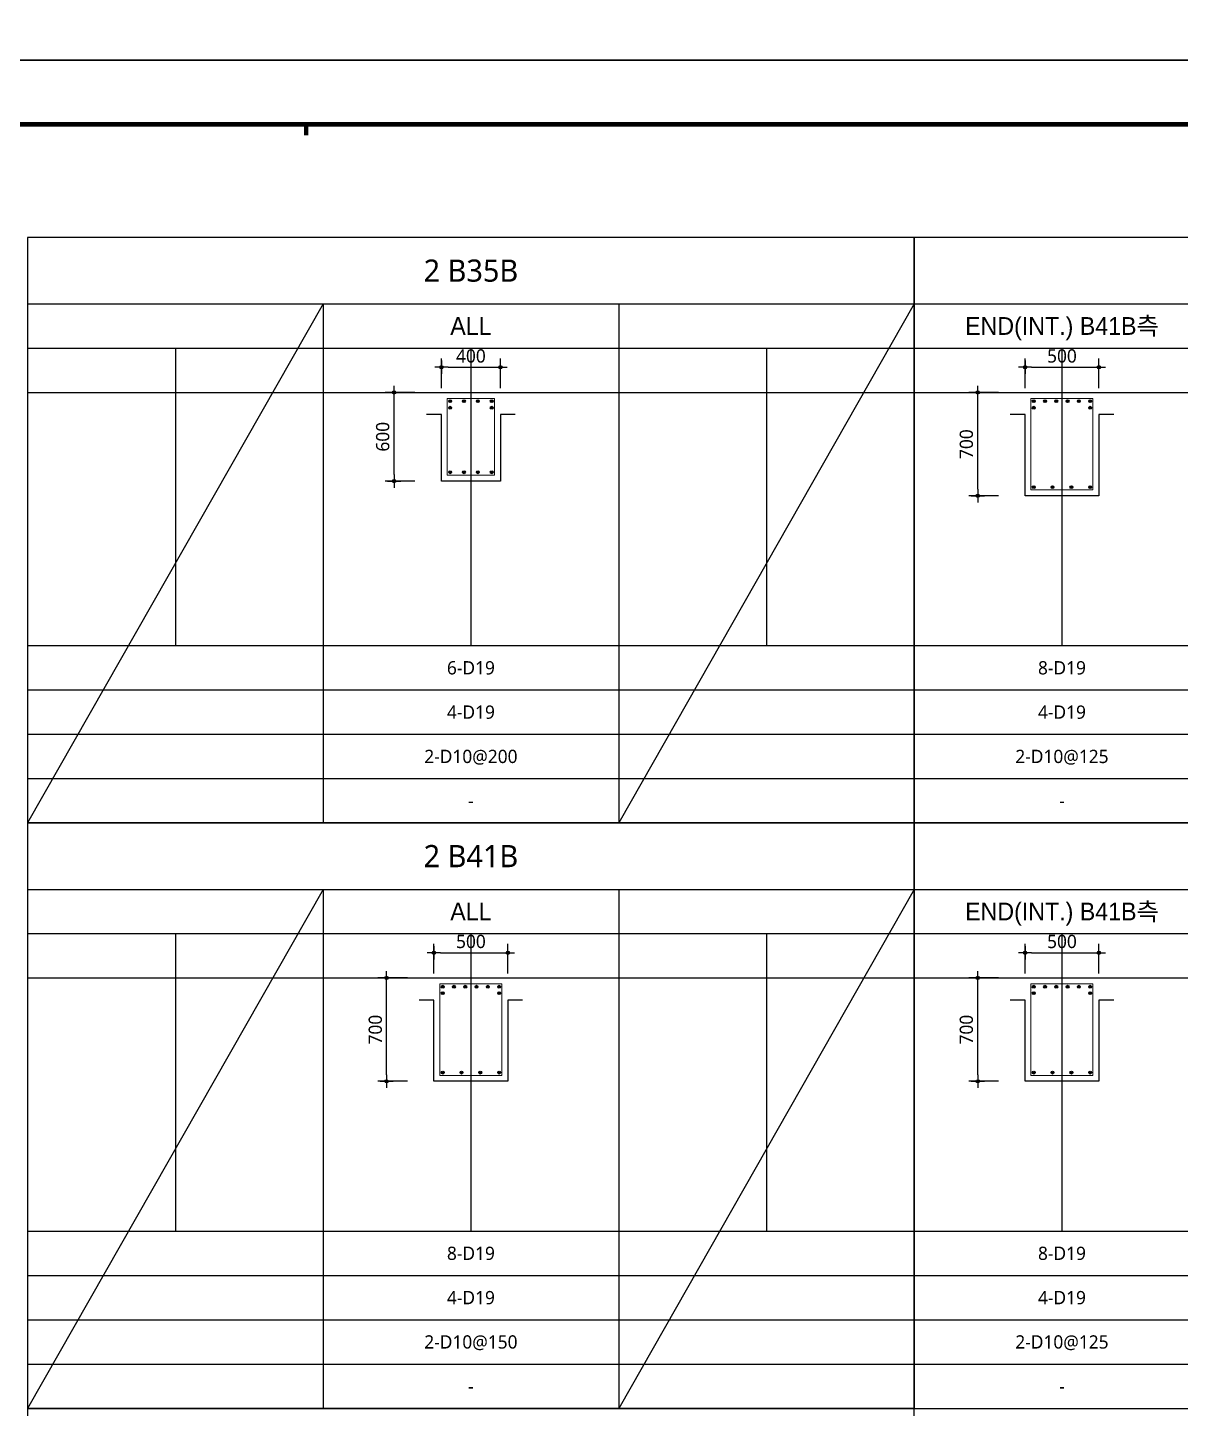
# Model space of a CAD drawing. Header units: millimetres. Extents: x 0 to 252030, y -124740 to 196020.
# Drawn here: x 60153 to 67954, y 133430 to 142780 of the extents above; entities that cross this region are included whole.
import ezdxf
from ezdxf.enums import TextEntityAlignment as Align

# ---------------------------------------------------------------- set-up
doc = ezdxf.new("R2010")
doc.units = ezdxf.units.MM
doc.header["$LTSCALE"] = 30
doc.layers.get('DEFPOINTS').update_dxf_attribs({"color": 142})
for name, color, linetype in [('0-SEC1', 3, 'Continuous'), ('CON', 2, 'Continuous'), ('DIM', 7, 'Continuous'), ('S-철근', 3, 'Continuous'), ('SHEET', 7, 'Continuous'), ('TXT', 3, 'Continuous'), ('XR-FORM_(도룡동)$0$Sheet', 7, 'Continuous')]:
    doc.layers.add(name, color=color, linetype=linetype)
doc.layers.add('Stirrup', color=1, linetype='Continuous', lineweight=0)
doc.styles.get("Standard").update_dxf_attribs({"font": 'malgun.ttf'})
doc.styles.add('돋움', font='Dotum.ttf')
doc.styles.add('맑은 고딕', font='malgun.ttf')
doc.dimstyles.new('30NDIM', dxfattribs={"dimscale": 50, "dimtxt": 3, "dimasz": 1.5, "dimexe": 2, "dimexo": 6, "dimgap": 1, "dimtad": 1, "dimdec": 0, "dimrnd": 0.25, "dimzin": 0, "dimdsep": 46, "dimtxsty": 'Standard', "dimblk": 'Z_DOT', "dimcen": 5, "dimclrd": 256, "dimclre": 256, "dimclrt": 3, "dimadec": 0, "dimazin": 0, "dimtm": 1e-09, "dimtfac": 1, "dimtdec": 0, "dimtix": 1, "dimtmove": 2, "dimatfit": 1, "dimldrblk": 'Z_DOT', "dimfxl": 1, "dimtolj": 1, "dimtzin": 0, "dimarcsym": 0})

# ---------------------------------------------------------------- blocks, each defined once
blk = doc.blocks.new('XR-FORM_(도룡동)$0$S')
at = {"layer": 'XR-FORM_(도룡동)$0$Sheet', "const_width": 100}
blk.add_lwpolyline([(1850, 57950), (82250, 57950), (82250, 1200), (1850, 1200)], close=True, dxfattribs=at)
at = {"layer": 'XR-FORM_(도룡동)$0$Sheet', "linetype": 'Continuous', "const_width": 100}
blk.add_lwpolyline([(38745, 57950), (38745, 57700)], dxfattribs=at)
blk = doc.blocks.new('XR-FORM_(도룡동)', base_point=(101.33, -56114.51))
at = {"layer": 'DEFPOINTS'}
blk.add_lwpolyline([(0, 0), (420, 0), (420, 297), (0, 297)], close=True, dxfattribs=at)
at = {"xscale": 0.005, "yscale": 0.005, "zscale": 0.005}
blk.add_blockref('XR-FORM_(도룡동)$0$S', (-0.25, 0), dxfattribs=at)
blk = doc.blocks.new('4등분')
at = {"layer": 'DEFPOINTS'}
for p, q in [((1000, 3214.5), (1000, 1200)), ((3000, 3214.5), (3000, 1200)), ((5000, 3214.5), (5000, 1200)), ((0, 2914.5), (6000, 2914.5))]:
    blk.add_line(p, q, dxfattribs=at)
at = {"layer": 'SHEET'}
blk.add_line((0, 3514.5), (6000, 3514.5), dxfattribs=at)
at = {"layer": 'SHEET', "color": 6}
for p, q in [((2000, 3514.5), (2000, 0)), ((4000, 3514.5), (4000, 0)), ((0, 3214.5), (6000, 3214.5)), ((0, 1200), (6000, 1200)), ((0, 900), (6000, 900)), ((0, 600), (6000, 600)), ((0, 300), (6000, 300))]:
    blk.add_line(p, q, dxfattribs=at)
at = {"layer": 'SHEET'}
blk.add_lwpolyline([(6000, 3964.5), (0, 3964.5), (0, 0), (6000, 0)], close=True, dxfattribs=at)
blk = doc.blocks.new('Z_DOT')
at = {"layer": 'DIM', "color": 0}
for p, q in [((-1, 0), (1, 0)), ((0, -1), (0, 1))]:
    blk.add_line(p, q, dxfattribs=at)
for radius in [0.25, 0.125]:
    blk.add_circle((0, 0), radius, dxfattribs=at)
blk = doc.blocks.new('*D294')
at = {"layer": 'DEFPOINTS', "color": 0, "transparency": 16777216}
for p in [(67403, 140479.7), (66903, 140159.5), (67403, 140159.5)]:
    blk.add_point(p, dxfattribs=at)
at = {"layer": 'DIM', "lineweight": -2, "transparency": 16777216}
for p, q in [((66903, 140339.5), (66903, 140539.7)), ((67403, 140339.5), (67403, 140539.7)), ((66948, 140479.7), (67358, 140479.7))]:
    blk.add_line(p, q, dxfattribs=at)
at = {"layer": 'DIM', "lineweight": -2, "transparency": 16777216, "xscale": 45, "yscale": 45, "zscale": 45, "rotation": 180}
blk.add_blockref('Z_DOT', (66903, 140479.7), dxfattribs=at)
at = {"layer": 'DIM', "lineweight": -2, "transparency": 16777216, "xscale": 45, "yscale": 45, "zscale": 45}
blk.add_blockref('Z_DOT', (67403, 140479.7), dxfattribs=at)
at = {"layer": 'DIM', "color": 3, "transparency": 16777216, "insert": (67153, 140556.1), "char_height": 90, "attachment_point": 5}
blk.add_mtext('\\A1;500', dxfattribs=at)
blk = doc.blocks.new('*D295')
at = {"layer": 'DEFPOINTS', "color": 0, "transparency": 16777216}
for p in [(66582.8, 140309.5), (66903, 140309.5), (66903, 139609.5)]:
    blk.add_point(p, dxfattribs=at)
at = {"layer": 'DIM', "lineweight": -2, "transparency": 16777216}
for p, q in [((66723, 140309.5), (66522.8, 140309.5)), ((66582.8, 139654.5), (66582.8, 140264.5)), ((66723, 139609.5), (66522.8, 139609.5))]:
    blk.add_line(p, q, dxfattribs=at)
at = {"layer": 'DIM', "lineweight": -2, "transparency": 16777216, "xscale": 45, "yscale": 45, "zscale": 45}
for p, rotation in [((66582.8, 140309.5), 90), ((66582.8, 139609.5), 270)]:
    blk.add_blockref('Z_DOT', p, dxfattribs=dict(at, rotation=rotation))
at = {"layer": 'DIM', "color": 3, "transparency": 16777216, "insert": (66506.4, 139959.5), "char_height": 90, "attachment_point": 5, "rotation": 90}
blk.add_mtext('\\A1;700', dxfattribs=at)
blk = doc.blocks.new('*D1083')
at = {"layer": 'DEFPOINTS', "color": 0, "transparency": 16777216}
for p in [(63353, 140479.7), (62953, 140159.5), (63353, 140159.5)]:
    blk.add_point(p, dxfattribs=at)
at = {"layer": 'DIM', "lineweight": -2, "transparency": 16777216}
for p, q in [((62953, 140339.5), (62953, 140539.7)), ((63353, 140339.5), (63353, 140539.7)), ((62998, 140479.7), (63308, 140479.7))]:
    blk.add_line(p, q, dxfattribs=at)
at = {"layer": 'DIM', "lineweight": -2, "transparency": 16777216, "xscale": 45, "yscale": 45, "zscale": 45, "rotation": 180}
blk.add_blockref('Z_DOT', (62953, 140479.7), dxfattribs=at)
at = {"layer": 'DIM', "lineweight": -2, "transparency": 16777216, "xscale": 45, "yscale": 45, "zscale": 45}
blk.add_blockref('Z_DOT', (63353, 140479.7), dxfattribs=at)
at = {"layer": 'DIM', "color": 3, "transparency": 16777216, "insert": (63153, 140556.1), "char_height": 90, "attachment_point": 5}
blk.add_mtext('\\A1;400', dxfattribs=at)
blk = doc.blocks.new('*D1084')
at = {"layer": 'DEFPOINTS', "color": 0, "transparency": 16777216}
for p in [(62632.8, 140309.5), (62953, 140309.5), (62953, 139709.5)]:
    blk.add_point(p, dxfattribs=at)
at = {"layer": 'DIM', "lineweight": -2, "transparency": 16777216}
for p, q in [((62773, 140309.5), (62572.8, 140309.5)), ((62632.8, 139754.5), (62632.8, 140264.5)), ((62773, 139709.5), (62572.8, 139709.5))]:
    blk.add_line(p, q, dxfattribs=at)
at = {"layer": 'DIM', "lineweight": -2, "transparency": 16777216, "xscale": 45, "yscale": 45, "zscale": 45}
for p, rotation in [((62632.8, 140309.5), 90), ((62632.8, 139709.5), 270)]:
    blk.add_blockref('Z_DOT', p, dxfattribs=dict(at, rotation=rotation))
at = {"layer": 'DIM', "color": 3, "transparency": 16777216, "insert": (62556.4, 140009.5), "char_height": 90, "attachment_point": 5, "rotation": 90}
blk.add_mtext('\\A1;600', dxfattribs=at)
blk = doc.blocks.new('*D1091')
at = {"layer": 'DEFPOINTS', "color": 0, "transparency": 16777216}
for p in [(63403, 136515.2), (62903, 136195), (63403, 136195)]:
    blk.add_point(p, dxfattribs=at)
at = {"layer": 'DIM', "lineweight": -2, "transparency": 16777216}
for p, q in [((62903, 136375), (62903, 136575.2)), ((62948, 136515.2), (63358, 136515.2)), ((63403, 136375), (63403, 136575.2))]:
    blk.add_line(p, q, dxfattribs=at)
at = {"layer": 'DIM', "lineweight": -2, "transparency": 16777216, "xscale": 45, "yscale": 45, "zscale": 45, "rotation": 180}
blk.add_blockref('Z_DOT', (62903, 136515.2), dxfattribs=at)
at = {"layer": 'DIM', "lineweight": -2, "transparency": 16777216, "xscale": 45, "yscale": 45, "zscale": 45}
blk.add_blockref('Z_DOT', (63403, 136515.2), dxfattribs=at)
at = {"layer": 'DIM', "color": 3, "transparency": 16777216, "insert": (63153, 136591.6), "char_height": 90, "attachment_point": 5}
blk.add_mtext('\\A1;500', dxfattribs=at)
blk = doc.blocks.new('*D1092')
at = {"layer": 'DEFPOINTS', "color": 0, "transparency": 16777216}
for p in [(62582.8, 136345), (62903, 136345), (62903, 135645)]:
    blk.add_point(p, dxfattribs=at)
at = {"layer": 'DIM', "lineweight": -2, "transparency": 16777216}
for p, q in [((62723, 136345), (62522.8, 136345)), ((62582.8, 135690), (62582.8, 136300)), ((62723, 135645), (62522.8, 135645))]:
    blk.add_line(p, q, dxfattribs=at)
at = {"layer": 'DIM', "lineweight": -2, "transparency": 16777216, "xscale": 45, "yscale": 45, "zscale": 45}
for p, rotation in [((62582.8, 136345), 90), ((62582.8, 135645), 270)]:
    blk.add_blockref('Z_DOT', p, dxfattribs=dict(at, rotation=rotation))
at = {"layer": 'DIM', "color": 3, "transparency": 16777216, "insert": (62506.4, 135995), "char_height": 90, "attachment_point": 5, "rotation": 90}
blk.add_mtext('\\A1;700', dxfattribs=at)
blk = doc.blocks.new('*D1093')
at = {"layer": 'DEFPOINTS', "color": 0, "transparency": 16777216}
for p in [(67403, 136515.2), (66903, 136195), (67403, 136195)]:
    blk.add_point(p, dxfattribs=at)
at = {"layer": 'DIM', "lineweight": -2, "transparency": 16777216}
for p, q in [((66903, 136375), (66903, 136575.2)), ((66948, 136515.2), (67358, 136515.2)), ((67403, 136375), (67403, 136575.2))]:
    blk.add_line(p, q, dxfattribs=at)
at = {"layer": 'DIM', "lineweight": -2, "transparency": 16777216, "xscale": 45, "yscale": 45, "zscale": 45, "rotation": 180}
blk.add_blockref('Z_DOT', (66903, 136515.2), dxfattribs=at)
at = {"layer": 'DIM', "lineweight": -2, "transparency": 16777216, "xscale": 45, "yscale": 45, "zscale": 45}
blk.add_blockref('Z_DOT', (67403, 136515.2), dxfattribs=at)
at = {"layer": 'DIM', "color": 3, "transparency": 16777216, "insert": (67153, 136591.6), "char_height": 90, "attachment_point": 5}
blk.add_mtext('\\A1;500', dxfattribs=at)
blk = doc.blocks.new('*D1094')
at = {"layer": 'DEFPOINTS', "color": 0, "transparency": 16777216}
for p in [(66582.8, 136345), (66903, 136345), (66903, 135645)]:
    blk.add_point(p, dxfattribs=at)
at = {"layer": 'DIM', "lineweight": -2, "transparency": 16777216}
for p, q in [((66723, 136345), (66522.8, 136345)), ((66582.8, 135690), (66582.8, 136300)), ((66723, 135645), (66522.8, 135645))]:
    blk.add_line(p, q, dxfattribs=at)
at = {"layer": 'DIM', "lineweight": -2, "transparency": 16777216, "xscale": 45, "yscale": 45, "zscale": 45}
for p, rotation in [((66582.8, 136345), 90), ((66582.8, 135645), 270)]:
    blk.add_blockref('Z_DOT', p, dxfattribs=dict(at, rotation=rotation))
at = {"layer": 'DIM', "color": 3, "transparency": 16777216, "insert": (66506.4, 135995), "char_height": 90, "attachment_point": 5, "rotation": 90}
blk.add_mtext('\\A1;700', dxfattribs=at)

msp = doc.modelspace()

# ---------------------------------------------------------------- hatches: boundary and pattern name
at = {"layer": 'S-철근'}
h = msp.add_hatch(color=256, dxfattribs=at)
edge = h.paths.add_edge_path()
edge.add_arc((63012.08013, 140250.41992), 9.55, 0, 180)
edge.add_arc((63012.08013, 140250.41992), 9.55, 180, 360)
h = msp.add_hatch(color=256, dxfattribs=at)
edge = h.paths.add_edge_path()
edge.add_arc((63106.0268, 140250.41992), 9.55, 0, 180)
edge.add_arc((63106.0268, 140250.41992), 9.55, 180, 360)
h = msp.add_hatch(color=256, dxfattribs=at)
edge = h.paths.add_edge_path()
edge.add_arc((63199.97347, 140250.41992), 9.55, 0, 180)
edge.add_arc((63199.97347, 140250.41992), 9.55, 180, 360)
h = msp.add_hatch(color=256, dxfattribs=at)
edge = h.paths.add_edge_path()
edge.add_arc((63293.92013, 140250.41992), 9.55, 0, 180)
edge.add_arc((63293.92013, 140250.41992), 9.55, 180, 360)
h = msp.add_hatch(color=256, dxfattribs=at)
edge = h.paths.add_edge_path()
edge.add_arc((66962.08013, 140250.41992), 9.55, 0, 180)
edge.add_arc((66962.08013, 140250.41992), 9.55, 180, 360)
h = msp.add_hatch(color=256, dxfattribs=at)
edge = h.paths.add_edge_path()
edge.add_arc((67038.44813, 140250.41992), 9.55, 0, 180)
edge.add_arc((67038.44813, 140250.41992), 9.55, 180, 360)
h = msp.add_hatch(color=256, dxfattribs=at)
edge = h.paths.add_edge_path()
edge.add_arc((67114.81613, 140250.41992), 9.55, 0, 180)
edge.add_arc((67114.81613, 140250.41992), 9.55, 180, 360)
h = msp.add_hatch(color=256, dxfattribs=at)
edge = h.paths.add_edge_path()
edge.add_arc((67191.18413, 140250.41992), 9.55, 0, 180)
edge.add_arc((67191.18413, 140250.41992), 9.55, 180, 360)
h = msp.add_hatch(color=256, dxfattribs=at)
edge = h.paths.add_edge_path()
edge.add_arc((67267.55213, 140250.41992), 9.55, 0, 180)
edge.add_arc((67267.55213, 140250.41992), 9.55, 180, 360)
h = msp.add_hatch(color=256, dxfattribs=at)
edge = h.paths.add_edge_path()
edge.add_arc((67343.92013, 140250.41992), 9.55, 0, 180)
edge.add_arc((67343.92013, 140250.41992), 9.55, 180, 360)
h = msp.add_hatch(color=256, dxfattribs=at)
edge = h.paths.add_edge_path()
edge.add_arc((63012.08013, 140206.31992), 9.55, 0, 180)
edge.add_arc((63012.08013, 140206.31992), 9.55, 180, 360)
h = msp.add_hatch(color=256, dxfattribs=at)
edge = h.paths.add_edge_path()
edge.add_arc((63293.92013, 140206.31992), 9.55, 0, 180)
edge.add_arc((63293.92013, 140206.31992), 9.55, 180, 360)
h = msp.add_hatch(color=256, dxfattribs=at)
edge = h.paths.add_edge_path()
edge.add_arc((66962.08013, 140206.31992), 9.55, 0, 180)
edge.add_arc((66962.08013, 140206.31992), 9.55, 180, 360)
h = msp.add_hatch(color=256, dxfattribs=at)
edge = h.paths.add_edge_path()
edge.add_arc((67343.92013, 140206.31992), 9.55, 0, 180)
edge.add_arc((67343.92013, 140206.31992), 9.55, 180, 360)
h = msp.add_hatch(color=256, dxfattribs=at)
edge = h.paths.add_edge_path()
edge.add_arc((63012.08013, 139768.57992), 9.55, 0, 180)
edge.add_arc((63012.08013, 139768.57992), 9.55, 180, 360)
h = msp.add_hatch(color=256, dxfattribs=at)
edge = h.paths.add_edge_path()
edge.add_arc((63106.0268, 139768.57992), 9.55, 0, 180)
edge.add_arc((63106.0268, 139768.57992), 9.55, 180, 360)
h = msp.add_hatch(color=256, dxfattribs=at)
edge = h.paths.add_edge_path()
edge.add_arc((63199.97347, 139768.57992), 9.55, 0, 180)
edge.add_arc((63199.97347, 139768.57992), 9.55, 180, 360)
h = msp.add_hatch(color=256, dxfattribs=at)
edge = h.paths.add_edge_path()
edge.add_arc((63293.92013, 139768.57992), 9.55, 0, 180)
edge.add_arc((63293.92013, 139768.57992), 9.55, 180, 360)
h = msp.add_hatch(color=256, dxfattribs=at)
edge = h.paths.add_edge_path()
edge.add_arc((66962.08013, 139668.57992), 9.55, 0, 180)
edge.add_arc((66962.08013, 139668.57992), 9.55, 180, 360)
h = msp.add_hatch(color=256, dxfattribs=at)
edge = h.paths.add_edge_path()
edge.add_arc((67089.36013, 139668.57992), 9.55, 0, 180)
edge.add_arc((67089.36013, 139668.57992), 9.55, 180, 360)
h = msp.add_hatch(color=256, dxfattribs=at)
edge = h.paths.add_edge_path()
edge.add_arc((67216.64013, 139668.57992), 9.55, 0, 180)
edge.add_arc((67216.64013, 139668.57992), 9.55, 180, 360)
h = msp.add_hatch(color=256, dxfattribs=at)
edge = h.paths.add_edge_path()
edge.add_arc((67343.92013, 139668.57992), 9.55, 0, 180)
edge.add_arc((67343.92013, 139668.57992), 9.55, 180, 360)
h = msp.add_hatch(color=256, dxfattribs=at)
edge = h.paths.add_edge_path()
edge.add_arc((62962.08013, 136285.91992), 9.55, 0, 180)
edge.add_arc((62962.08013, 136285.91992), 9.55, 180, 360)
h = msp.add_hatch(color=256, dxfattribs=at)
edge = h.paths.add_edge_path()
edge.add_arc((62962.08013, 136241.81992), 9.55, 0, 180)
edge.add_arc((62962.08013, 136241.81992), 9.55, 180, 360)
h = msp.add_hatch(color=256, dxfattribs=at)
edge = h.paths.add_edge_path()
edge.add_arc((63038.44813, 136285.91992), 9.55, 0, 180)
edge.add_arc((63038.44813, 136285.91992), 9.55, 180, 360)
h = msp.add_hatch(color=256, dxfattribs=at)
edge = h.paths.add_edge_path()
edge.add_arc((63114.81613, 136285.91992), 9.55, 0, 180)
edge.add_arc((63114.81613, 136285.91992), 9.55, 180, 360)
h = msp.add_hatch(color=256, dxfattribs=at)
edge = h.paths.add_edge_path()
edge.add_arc((63191.18413, 136285.91992), 9.55, 0, 180)
edge.add_arc((63191.18413, 136285.91992), 9.55, 180, 360)
h = msp.add_hatch(color=256, dxfattribs=at)
edge = h.paths.add_edge_path()
edge.add_arc((63267.55213, 136285.91992), 9.55, 0, 180)
edge.add_arc((63267.55213, 136285.91992), 9.55, 180, 360)
h = msp.add_hatch(color=256, dxfattribs=at)
edge = h.paths.add_edge_path()
edge.add_arc((63343.92013, 136285.91992), 9.55, 0, 180)
edge.add_arc((63343.92013, 136285.91992), 9.55, 180, 360)
h = msp.add_hatch(color=256, dxfattribs=at)
edge = h.paths.add_edge_path()
edge.add_arc((63343.92013, 136241.81992), 9.55, 0, 180)
edge.add_arc((63343.92013, 136241.81992), 9.55, 180, 360)
h = msp.add_hatch(color=256, dxfattribs=at)
edge = h.paths.add_edge_path()
edge.add_arc((66962.08013, 136285.91992), 9.55, 0, 180)
edge.add_arc((66962.08013, 136285.91992), 9.55, 180, 360)
h = msp.add_hatch(color=256, dxfattribs=at)
edge = h.paths.add_edge_path()
edge.add_arc((66962.08013, 136241.81992), 9.55, 0, 180)
edge.add_arc((66962.08013, 136241.81992), 9.55, 180, 360)
h = msp.add_hatch(color=256, dxfattribs=at)
edge = h.paths.add_edge_path()
edge.add_arc((67038.44813, 136285.91992), 9.55, 0, 180)
edge.add_arc((67038.44813, 136285.91992), 9.55, 180, 360)
h = msp.add_hatch(color=256, dxfattribs=at)
edge = h.paths.add_edge_path()
edge.add_arc((67114.81613, 136285.91992), 9.55, 0, 180)
edge.add_arc((67114.81613, 136285.91992), 9.55, 180, 360)
h = msp.add_hatch(color=256, dxfattribs=at)
edge = h.paths.add_edge_path()
edge.add_arc((67191.18413, 136285.91992), 9.55, 0, 180)
edge.add_arc((67191.18413, 136285.91992), 9.55, 180, 360)
h = msp.add_hatch(color=256, dxfattribs=at)
edge = h.paths.add_edge_path()
edge.add_arc((67267.55213, 136285.91992), 9.55, 0, 180)
edge.add_arc((67267.55213, 136285.91992), 9.55, 180, 360)
h = msp.add_hatch(color=256, dxfattribs=at)
edge = h.paths.add_edge_path()
edge.add_arc((67343.92013, 136285.91992), 9.55, 0, 180)
edge.add_arc((67343.92013, 136285.91992), 9.55, 180, 360)
h = msp.add_hatch(color=256, dxfattribs=at)
edge = h.paths.add_edge_path()
edge.add_arc((67343.92013, 136241.81992), 9.55, 0, 180)
edge.add_arc((67343.92013, 136241.81992), 9.55, 180, 360)
h = msp.add_hatch(color=256, dxfattribs=at)
edge = h.paths.add_edge_path()
edge.add_arc((62962.08013, 135704.07992), 9.55, 0, 180)
edge.add_arc((62962.08013, 135704.07992), 9.55, 180, 360)
h = msp.add_hatch(color=256, dxfattribs=at)
edge = h.paths.add_edge_path()
edge.add_arc((63089.36013, 135704.07992), 9.55, 0, 180)
edge.add_arc((63089.36013, 135704.07992), 9.55, 180, 360)
h = msp.add_hatch(color=256, dxfattribs=at)
edge = h.paths.add_edge_path()
edge.add_arc((63216.64013, 135704.07992), 9.55, 0, 180)
edge.add_arc((63216.64013, 135704.07992), 9.55, 180, 360)
h = msp.add_hatch(color=256, dxfattribs=at)
edge = h.paths.add_edge_path()
edge.add_arc((63343.92013, 135704.07992), 9.55, 0, 180)
edge.add_arc((63343.92013, 135704.07992), 9.55, 180, 360)
h = msp.add_hatch(color=256, dxfattribs=at)
edge = h.paths.add_edge_path()
edge.add_arc((66962.08013, 135704.07992), 9.55, 0, 180)
edge.add_arc((66962.08013, 135704.07992), 9.55, 180, 360)
h = msp.add_hatch(color=256, dxfattribs=at)
edge = h.paths.add_edge_path()
edge.add_arc((67089.36013, 135704.07992), 9.55, 0, 180)
edge.add_arc((67089.36013, 135704.07992), 9.55, 180, 360)
h = msp.add_hatch(color=256, dxfattribs=at)
edge = h.paths.add_edge_path()
edge.add_arc((67216.64013, 135704.07992), 9.55, 0, 180)
edge.add_arc((67216.64013, 135704.07992), 9.55, 180, 360)
h = msp.add_hatch(color=256, dxfattribs=at)
edge = h.paths.add_edge_path()
edge.add_arc((67343.92013, 135704.07992), 9.55, 0, 180)
edge.add_arc((67343.92013, 135704.07992), 9.55, 180, 360)

# ---------------------------------------------------------------- linework, layer by layer
at = {"layer": 'CON', "color": 8}
for p, q in [((62853.00013, 140309.49992), (63453.00013, 140309.49992)), ((66803.00013, 140309.49992), (67503.00013, 140309.49992)), ((62803.00013, 136344.99992), (63503.00013, 136344.99992)), ((66803.00013, 136344.99992), (67503.00013, 136344.99992))]:
    msp.add_line(p, q, dxfattribs=at)
for points in [[(63453.00013, 140159.49992), (63353.00013, 140159.49992), (63353.00013, 139709.49992), (62953.00013, 139709.49992), (62953.00013, 140159.49992), (62853.00013, 140159.49992)], [(67503.00013, 140159.49992), (67403.00013, 140159.49992), (67403.00013, 139609.49992), (66903.00013, 139609.49992), (66903.00013, 140159.49992), (66803.00013, 140159.49992)], [(63503.00013, 136194.99992), (63403.00013, 136194.99992), (63403.00013, 135644.99992), (62903.00013, 135644.99992), (62903.00013, 136194.99992), (62803.00013, 136194.99992)], [(67503.00013, 136194.99992), (67403.00013, 136194.99992), (67403.00013, 135644.99992), (66903.00013, 135644.99992), (66903.00013, 136194.99992), (66803.00013, 136194.99992)]]:
    msp.add_lwpolyline(points, dxfattribs=at)
at = {"layer": 'S-철근'}
for centre in [(63012.08013, 140250.41992), (63106.0268, 140250.41992), (63199.97347, 140250.41992), (63293.92013, 140250.41992), (66962.08013, 140250.41992), (67038.44813, 140250.41992), (67114.81613, 140250.41992), (67191.18413, 140250.41992), (67267.55213, 140250.41992), (67343.92013, 140250.41992), (63012.08013, 140206.31992), (63293.92013, 140206.31992), (66962.08013, 140206.31992), (67343.92013, 140206.31992), (63012.08013, 139768.57992), (63106.0268, 139768.57992), (63199.97347, 139768.57992), (63293.92013, 139768.57992), (66962.08013, 139668.57992), (67089.36013, 139668.57992), (67216.64013, 139668.57992), (67343.92013, 139668.57992), (62962.08013, 136285.91992), (62962.08013, 136241.81992), (63038.44813, 136285.91992), (63114.81613, 136285.91992), (63191.18413, 136285.91992), (63267.55213, 136285.91992), (63343.92013, 136285.91992), (63343.92013, 136241.81992), (66962.08013, 136285.91992), (66962.08013, 136241.81992), (67038.44813, 136285.91992), (67114.81613, 136285.91992), (67191.18413, 136285.91992), (67267.55213, 136285.91992), (67343.92013, 136285.91992), (67343.92013, 136241.81992), (62962.08013, 135704.07992), (63089.36013, 135704.07992), (63216.64013, 135704.07992), (63343.92013, 135704.07992), (66962.08013, 135704.07992), (67089.36013, 135704.07992), (67216.64013, 135704.07992), (67343.92013, 135704.07992)]:
    msp.add_circle(centre, 9.55, dxfattribs=at)
at = {"layer": 'SHEET'}
for p, q in [((62153.00013, 140909.49992), (60153.00013, 137394.99992)), ((66153.00013, 140909.49992), (64153.00013, 137394.99992)), ((62153.00013, 136944.99992), (60153.00013, 133430.49992)), ((66153.00013, 136944.99992), (64153.00013, 133430.49992))]:
    msp.add_line(p, q, dxfattribs=at)
at = {"layer": 'Stirrup', "color": 3}
for points in [[(62993.00013, 139749.49992), (62993.00013, 140269.49992), (63313.00013, 140269.49992), (63313.00013, 139749.49992), (62993.00013, 139749.49992)], [(66943.00013, 139649.49992), (66943.00013, 140269.49992), (67363.00013, 140269.49992), (67363.00013, 139649.49992), (66943.00013, 139649.49992)], [(62943.00013, 135684.99992), (62943.00013, 136304.99992), (63363.00013, 136304.99992), (63363.00013, 135684.99992), (62943.00013, 135684.99992)], [(66943.00013, 135684.99992), (66943.00013, 136304.99992), (67363.00013, 136304.99992), (67363.00013, 135684.99992), (66943.00013, 135684.99992)]]:
    msp.add_lwpolyline(points, dxfattribs=at)

# ---------------------------------------------------------------- block references
for p in [(60153.00013, 137394.99992), (66153.00013, 137394.99992), (60153.00013, 133430.49992), (66153.00013, 133430.49992), (60153.00013, 129465.99992)]:
    msp.add_blockref('4등분', p)
at = {"layer": '0-SEC1', "xscale": 60, "yscale": 60, "zscale": 60}
for p in [(56510.02429, -3224310.57868), (56510.02429, -3242130.57868)]:
    msp.add_blockref('XR-FORM_(도룡동)', p, dxfattribs=at)

# ---------------------------------------------------------------- texts
at = {"layer": 'TXT', "color": 2, "style": '맑은 고딕'}
for s, p in [('2 B35B', (63153.00013, 141134.49992)), ('2 B41B', (63153.00013, 137169.99992))]:
    msp.add_text(s, height=150, dxfattribs=at).set_placement(p, align=Align.MIDDLE_CENTER)
at = {"layer": 'TXT'}
for s, height, style, p in [('ALL', 120, '돋움', (63153.00013, 140759.49992)), ('END(INT.) B41B측', 120, '돋움', (67153.00013, 140759.49992)), ('6-D19', 90, '맑은 고딕', (63153.00013, 138444.99992)), ('8-D19', 90, '맑은 고딕', (67153.00013, 138444.99992)), ('4-D19', 90, '맑은 고딕', (63153.00013, 138144.99992)), ('4-D19', 90, '맑은 고딕', (67153.00013, 138144.99992)), ('2-D10@200', 90, '맑은 고딕', (63153.00013, 137844.99992)), ('2-D10@125', 90, '맑은 고딕', (67153.00013, 137844.99992)), ('-', 90, '맑은 고딕', (63153.00013, 137544.99992)), ('-', 90, '맑은 고딕', (67153.00013, 137544.99992)), ('ALL', 120, '돋움', (63153.00013, 136794.99992)), ('END(INT.) B41B측', 120, '돋움', (67153.00013, 136794.99992)), ('8-D19', 90, '맑은 고딕', (63153.00013, 134480.49992)), ('8-D19', 90, '맑은 고딕', (67153.00013, 134480.49992)), ('4-D19', 90, '맑은 고딕', (63153.00013, 134180.49992)), ('4-D19', 90, '맑은 고딕', (67153.00013, 134180.49992)), ('2-D10@150', 90, '맑은 고딕', (63153.00013, 133880.49992)), ('2-D10@125', 90, '맑은 고딕', (67153.00013, 133880.49992)), ('-', 90, '맑은 고딕', (63153.00013, 133580.49992)), ('-', 90, '맑은 고딕', (67153.00013, 133580.49992))]:
    msp.add_text(s, height=height, dxfattribs=dict(at, style=style)).set_placement(p, align=Align.MIDDLE_CENTER)

# ---------------------------------------------------------------- dimensions: what is measured, and where the dimension line sits
at = {"layer": 'DIM'}
for base, p1, p2, picture, middle in [((63353.00013, 140479.65148), (62953.00013, 140159.49992), (63353.00013, 140159.49992), '*D1083', (63153.00013, 140556.14945)), ((67403.00013, 140479.65148), (66903.00013, 140159.49992), (67403.00013, 140159.49992), '*D294', (67153.00013, 140556.14945)), ((63403.00013, 136515.15148), (62903.00013, 136194.99992), (63403.00013, 136194.99992), '*D1091', (63153.00013, 136591.64945)), ((67403.00013, 136515.15148), (66903.00013, 136194.99992), (67403.00013, 136194.99992), '*D1093', (67153.00013, 136591.64945))]:
    dim = msp.add_linear_dim(base=base, p1=p1, p2=p2, dimstyle='30NDIM', override={"dimscale": 30, "dimtxsty": 'Standard'}, dxfattribs=at)
    dim.commit()
    dim.dimension.update_dxf_attribs({"geometry": picture, "text_midpoint": middle})
for base, p1, p2, picture, middle in [((62632.84857, 140309.49992), (62953.00013, 139709.49992), (62953.00013, 140309.49992), '*D1084', (62556.3506, 140009.49992)), ((66582.84857, 140309.49992), (66903.00013, 139609.49992), (66903.00013, 140309.49992), '*D295', (66506.3506, 139959.49992)), ((62582.84857, 136344.99992), (62903.00013, 135644.99992), (62903.00013, 136344.99992), '*D1092', (62506.3506, 135994.99992)), ((66582.84857, 136344.99992), (66903.00013, 135644.99992), (66903.00013, 136344.99992), '*D1094', (66506.3506, 135994.99992))]:
    dim = msp.add_linear_dim(base=base, p1=p1, p2=p2, angle=90, dimstyle='30NDIM', override={"dimscale": 30, "dimtxsty": 'Standard'}, dxfattribs=at)
    dim.commit()
    dim.dimension.update_dxf_attribs({"geometry": picture, "text_midpoint": middle})

doc.saveas('drawing.dxf')
